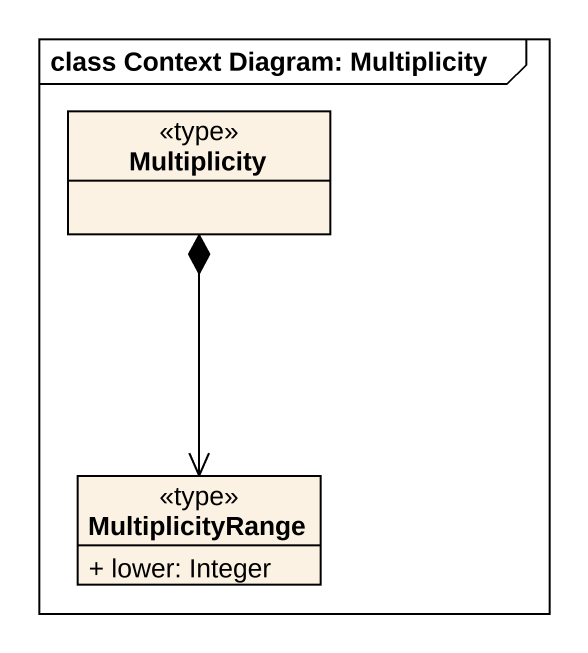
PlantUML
@startuml
mainframe class Context Diagram: Multiplicity
hide circle
hide empty members
skinparam classAttributeIconSize 0
class Multiplicity <<type>>
class MultiplicityRange <<type>> {
  + lower: Integer
}
MultiplicityRange <-up-* Multiplicity
@enduml
